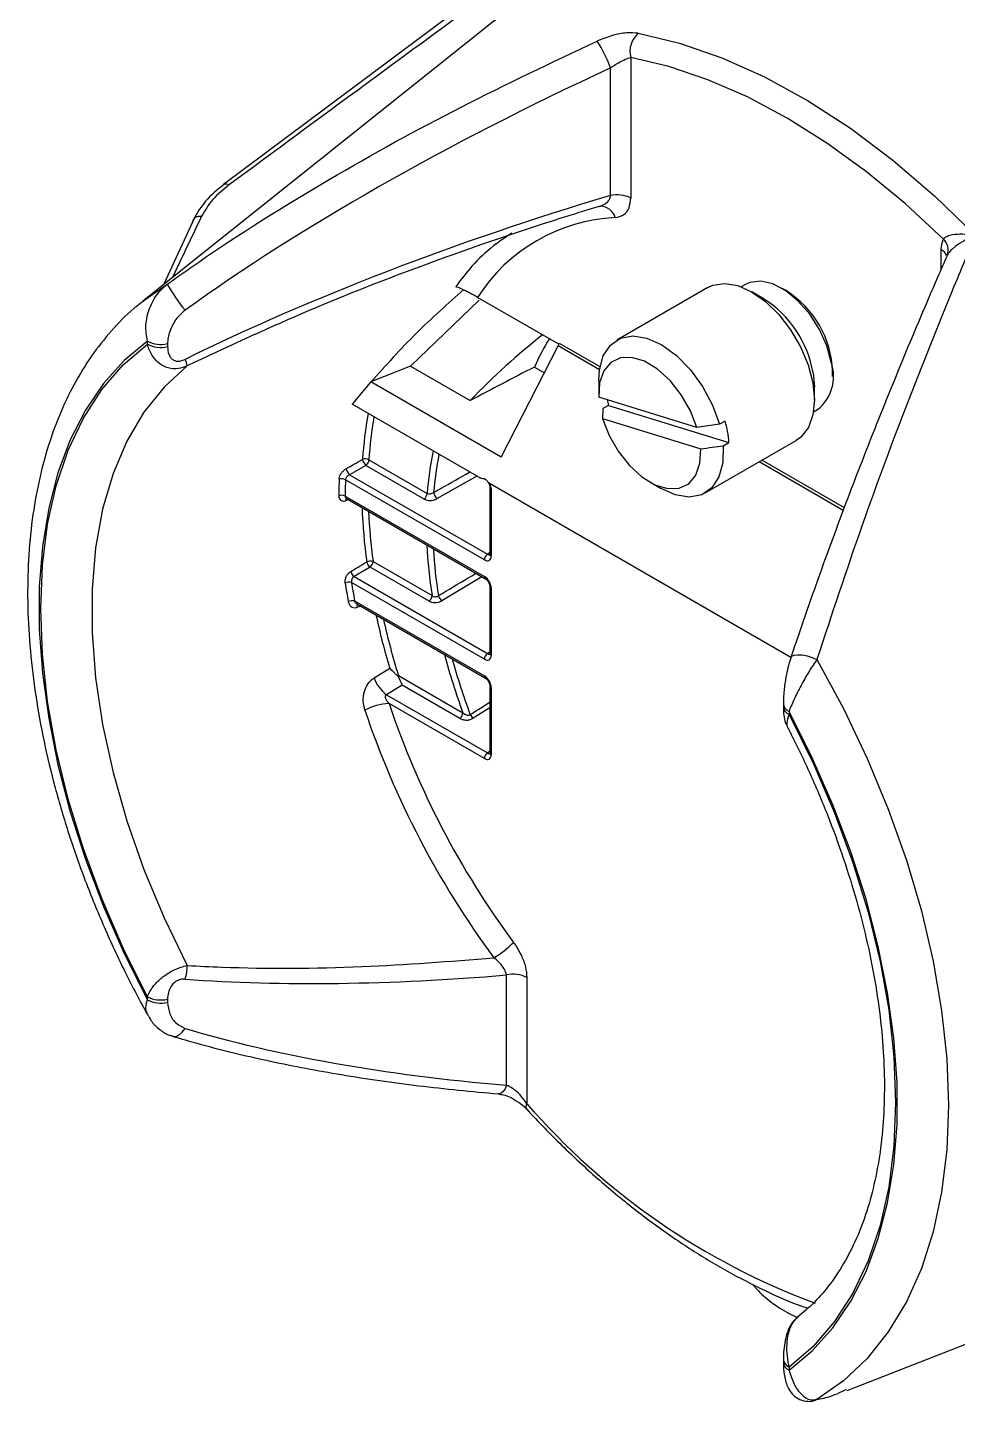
# Model space of a CAD drawing. Extents: x 8 to 113, y 1 to 87.
# Drawn here: x 11.214 to 14.111, y 3.094 to 7.373 of the extents above; entities that cross this region are included whole.
import ezdxf

# ---------------------------------------------------------------- set-up
doc = ezdxf.new("R2010")
doc.units = 0
doc.header["$MEASUREMENT"] = 0
doc.layers.add('OBJECT', color=7, linetype='CONTINUOUS')

msp = doc.modelspace()

# ---------------------------------------------------------------- linework, layer by layer
at = {"layer": 'OBJECT'}
for p, q in [((13.1394, 7.7705), (11.5733, 6.5211)), ((12.7756, 7.5938), (11.8254, 6.8841)), ((13.0934, 7.2799), (13.0934, 6.8422)), ((13.0305, 6.8502), (13.0305, 7.2474)), ((12.997, 6.816), (12.9989, 6.8167)), ((11.7338, 6.7784), (11.6397, 6.5741)), ((14.0607, 6.6214), (14.0607, 6.681)), ((14.0788, 6.6629), (14.0788, 6.6631)), ((11.5733, 6.5211), (11.6497, 6.5739)), ((13.3335, 6.5635), (13.0506, 6.4002)), ((13.4504, 6.5733), (13.4375, 6.5659)), ((13.5063, 6.5295), (13.471, 6.5499)), ((13.5771, 6.554), (13.5629, 6.5621)), ((12.4071, 6.3189), (12.6214, 6.5242)), ((12.8695, 6.3868), (12.6163, 6.5329)), ((11.5878, 6.3875), (11.5878, 6.3969)), ((11.6507, 6.3889), (11.6507, 6.3794)), ((12.6902, 6.0355), (12.8674, 6.3817)), ((12.996, 6.3075), (12.8674, 6.3817)), ((12.8702, 6.3908), (12.9976, 6.3173)), ((12.4071, 6.3189), (12.2844, 6.2697)), ((12.4071, 6.3189), (12.5933, 6.2115)), ((12.7933, 6.316), (12.8246, 6.298)), ((13.6613, 6.2981), (13.6654, 6.2539)), ((13.722, 6.2866), (13.722, 6.3029)), ((12.6902, 6.0355), (12.2844, 6.2697)), ((12.9937, 6.2743), (12.9937, 6.2335)), ((13.6654, 6.2131), (13.6654, 6.2539)), ((13.2995, 6.1279), (12.994, 6.222)), ((12.6198, 5.9726), (12.2256, 6.2002)), ((13.0065, 6.1865), (13.006, 6.1554)), ((13.0242, 6.1967), (13.0065, 6.1865)), ((13.0242, 6.1967), (13.3994, 6.0812)), ((13.6625, 6.1761), (13.6754, 6.1836)), ((13.006, 6.1554), (13.3116, 6.0613)), ((13.3697, 6.1376), (13.2995, 6.1279)), ((13.3874, 6.1478), (13.3697, 6.1376)), ((13.3256, 5.9239), (13.6085, 6.0872)), ((13.3817, 6.071), (13.3994, 6.0812)), ((12.2688, 6.0097), (12.2178, 5.9807)), ((12.4501, 5.905), (12.2688, 6.0097)), ((12.2781, 6.0272), (12.4594, 5.9225)), ((13.755, 5.8693), (13.493, 6.0206)), ((13.5023, 6.0259), (13.7583, 5.8781)), ((12.6376, 5.7155), (12.2051, 5.9652)), ((12.2178, 5.9807), (12.6469, 5.733)), ((12.6139, 5.976), (12.4901, 5.9061)), ((13.592, 5.4114), (12.6552, 5.9522)), ((13.1527, 5.958), (13.1881, 5.9376)), ((12.2038, 5.9141), (12.6376, 5.6637)), ((12.2077, 5.9068), (12.6407, 5.6568)), ((12.6543, 5.9428), (12.6543, 5.7338)), ((12.6587, 5.9367), (12.6587, 5.7276)), ((12.2145, 5.9028), (12.2049, 5.8998)), ((12.6469, 5.733), (12.6543, 5.7396)), ((12.2814, 5.6929), (12.2318, 5.6632)), ((12.4652, 5.5868), (12.2814, 5.6929)), ((12.2908, 5.7104), (12.4745, 5.6043)), ((12.6543, 5.7338), (12.6543, 5.7335)), ((12.2318, 5.6632), (12.6469, 5.4235)), ((12.6299, 5.6631), (12.5049, 5.5881)), ((12.6376, 5.406), (12.2239, 5.6449)), ((12.6543, 5.6333), (12.6543, 5.4243)), ((12.6587, 5.6272), (12.6587, 5.4182)), ((12.2333, 5.5876), (12.6376, 5.3542)), ((12.253, 5.5712), (12.2399, 5.5673)), ((12.2408, 5.5782), (12.6407, 5.3473)), ((12.6469, 5.4235), (12.6543, 5.4302)), ((12.2939, 5.3478), (12.3426, 5.3782)), ((12.3699, 5.3553), (12.5706, 5.2394)), ((12.3815, 5.3257), (12.3328, 5.2954)), ((12.5613, 5.2219), (12.3815, 5.3257)), ((12.6543, 5.3238), (12.6543, 5.1148)), ((12.6587, 5.3177), (12.6587, 5.1087)), ((12.3328, 5.2954), (12.6469, 5.1141)), ((12.6376, 5.0965), (12.3406, 5.268)), ((13.5688, 5.2684), (13.5688, 5.2677)), ((13.5688, 5.2677), (13.5688, 5.2582)), ((12.6543, 5.2547), (12.6026, 5.2222)), ((13.5864, 5.2432), (13.5864, 5.2337)), ((12.6469, 5.1141), (12.6543, 5.1207)), ((12.707, 4.0795), (12.707, 4.4228)), ((12.7699, 4.4148), (12.7699, 4.0219)), ((11.5878, 4.3457), (11.5878, 4.3551)), ((11.6507, 4.3471), (11.6507, 4.3376)), ((13.7674, 3.1283), (15.4405, 3.7844)), ((13.6224, 3.3656), (13.6115, 3.3556)), ((13.6115, 3.3556), (13.6168, 3.3598)), ((13.5688, 3.2259), (13.5688, 3.2164)), ((13.5864, 3.2014), (13.5864, 3.1919)), ((13.6596, 3.0964), (13.6735, 3.101)), ((13.6596, 3.0964), (13.6694, 3.0987))]:
    msp.add_line(p, q, dxfattribs=at)
at = {"layer": 'OBJECT', "flags": 128}
for points in [[(13.1171, 7.3553), (13.2456, 7.3247), (13.3769, 7.2794), (13.51, 7.2198), (13.6439, 7.1462), (13.7775, 7.0594), (13.91, 6.9598), (14.0401, 6.8483), (14.1671, 6.7258)], [(14.0677, 6.7147), (13.9489, 6.8246), (13.8276, 6.9244), (13.7046, 7.0135), (13.5807, 7.0913), (13.4568, 7.1573), (13.3337, 7.2109), (13.2123, 7.2519), (13.0934, 7.2799)], [(12.6745, 6.7001), (12.6848, 6.7078), (12.723, 6.7335)], [(13.3335, 6.5635), (13.349, 6.5707), (13.3857, 6.5764), (13.4268, 6.5695), (13.47, 6.5505), (13.5133, 6.5201), (13.5545, 6.4799), (13.5915, 6.432), (13.6224, 6.3788), (13.6457, 6.3229), (13.6603, 6.2671)], [(13.7178, 6.3307), (13.704, 6.3819), (13.6812, 6.4329), (13.6511, 6.4804), (13.6154, 6.5216), (13.5764, 6.5537), (13.5365, 6.5748), (13.4983, 6.5836), (13.4642, 6.5795), (13.4504, 6.5733)], [(11.5878, 6.3969), (11.5156, 6.3363), (11.4512, 6.2645), (11.3952, 6.1819), (11.3478, 6.0892), (11.3095, 5.987), (11.2805, 5.8761), (11.2611, 5.7573), (11.2514, 5.6315), (11.2514, 5.4996), (11.2611, 5.3625), (11.2805, 5.2213), (11.3095, 5.0769), (11.3478, 4.9305), (11.3952, 4.7831), (11.4512, 4.6358), (11.5156, 4.4896), (11.5878, 4.3457)], [(11.5878, 4.3551), (11.5125, 4.5067), (11.446, 4.6606), (11.3888, 4.8156), (11.3414, 4.9705), (11.3041, 5.1239), (11.2772, 5.2746), (11.261, 5.4214), (11.2556, 5.5631), (11.261, 5.6986), (11.2772, 5.8266), (11.3041, 5.9463), (11.3414, 6.0567), (11.3888, 6.1567), (11.446, 6.2456), (11.5125, 6.3228), (11.5878, 6.3875)], [(12.9937, 6.2743), (12.9958, 6.3059), (13.0079, 6.3505), (13.0304, 6.3844), (13.0618, 6.4057), (13.1004, 6.4131), (13.1439, 6.4063), (13.19, 6.3855), (13.236, 6.3521), (13.2793, 6.3078), (13.3173, 6.2553), (13.3481, 6.1975), (13.3697, 6.1376)], [(13.2995, 6.1279), (13.2792, 6.1801), (13.2508, 6.2298), (13.216, 6.2738), (13.1771, 6.3092), (13.1366, 6.3338), (13.0972, 6.3459), (13.0614, 6.3448), (13.0315, 6.3306), (13.0094, 6.3041), (12.9966, 6.2671), (12.994, 6.222)], [(11.7117, 6.3193), (11.64, 6.2536), (11.5774, 6.1754), (11.5243, 6.0854), (11.4812, 5.9843), (11.4486, 5.8731), (11.4267, 5.7528), (11.4157, 5.6244), (11.4157, 5.489), (11.4267, 5.3479), (11.4486, 5.2023), (11.4812, 5.0534), (11.5243, 4.9027), (11.5774, 4.7513), (11.64, 4.6007), (11.7117, 4.4523)], [(13.6603, 6.2671), (13.6654, 6.2142), (13.6608, 6.1669), (13.6466, 6.1275), (13.6236, 6.0981), (13.6085, 6.0872)], [(13.006, 6.1554), (13.0263, 6.1032), (13.0547, 6.0535), (13.0895, 6.0096), (13.1284, 5.9742), (13.1689, 5.9496), (13.2083, 5.9374), (13.2442, 5.9385), (13.2741, 5.9528), (13.2961, 5.9792), (13.3089, 6.0162), (13.3116, 6.0613)], [(13.3817, 6.071), (13.3805, 6.0182), (13.3683, 5.9736), (13.3459, 5.9397), (13.3145, 5.9185), (13.2759, 5.911), (13.2323, 5.9179), (13.1881, 5.9376)], [(13.5918, 5.4108), (13.5952, 5.4153), (13.6028, 5.4187), (13.6139, 5.4201), (13.6276, 5.4193), (13.6428, 5.4165), (13.6585, 5.4118), (13.6735, 5.4056)], [(13.6735, 5.4056), (13.7559, 5.2528), (13.8302, 5.0968), (13.8957, 4.939), (13.9519, 4.7803), (13.9986, 4.6221), (14.0352, 4.4655), (14.0616, 4.3117), (14.0775, 4.1619), (14.0828, 4.017), (14.0775, 3.8783), (14.0616, 3.7468), (14.0352, 3.6234), (13.9986, 3.5091), (13.9519, 3.4048), (13.8957, 3.3111), (13.8302, 3.2289), (13.7559, 3.1586), (13.6735, 3.101)], [(13.5864, 3.1919), (13.6586, 3.2525), (13.7229, 3.3244), (13.779, 3.407), (13.8263, 3.4997), (13.8646, 3.6019), (13.8936, 3.7128), (13.9131, 3.8316), (13.9228, 3.9574), (13.9228, 4.0893), (13.9131, 4.2264), (13.8936, 4.3676), (13.8646, 4.5119), (13.8263, 4.6584), (13.779, 4.8058), (13.7229, 4.9531), (13.6586, 5.0992), (13.5864, 5.2432)], [(13.5864, 5.2337), (13.6616, 5.0821), (13.7281, 4.9282), (13.7853, 4.7732), (13.8328, 4.6184), (13.8701, 4.465), (13.897, 4.3143), (13.9132, 4.1675), (13.9186, 4.0258), (13.9132, 3.8903), (13.897, 3.7622), (13.8701, 3.6425), (13.8328, 3.5322), (13.7853, 3.4322), (13.7281, 3.3432), (13.6616, 3.2661), (13.5864, 3.2014)], [(11.6676, 4.2316), (11.6687, 4.2314), (11.6778, 4.2316), (11.6874, 4.2361), (11.6968, 4.2447), (11.7054, 4.2566)], [(12.707, 4.0795), (12.702, 4.0685), (12.6962, 4.0599), (12.6898, 4.0544), (12.6831, 4.0523), (12.6813, 4.0523)], [(12.7699, 4.0219), (12.7676, 4.016), (12.7667, 4.0111), (12.7673, 4.0073), (12.7683, 4.0056)]]:
    msp.add_lwpolyline(points, dxfattribs=at)
at = {"layer": 'OBJECT'}
for centre, radius, start, end in [((12.6621, 7.1169), 0.3908, 19.503, 33.2445), ((13.1661, 7.2985), 0.0751, 130.8328, 194.3401), ((13.0508, 6.7593), 0.0932, 62.7955, 102.6182), ((12.998, 6.7673), 0.0494, 16.5168, 89.0102), ((13.0716, 6.2415), 0.5406, 92.7734, 147.371), ((13.0345, 6.2367), 0.5868, 127.8411, 145.8334), ((14.0461, 6.6511), 0.0332, 20.4969, 64.052), ((14.0347, 6.6805), 0.0475, 340.7421, 46.0995), ((12.152, 6.8595), 0.5778, 209.6173, 219.377), ((13.4137, 6.2923), 0.3085, 1.9747, 58.0199), ((13.3216, 6.2382), 0.3449, 9.9913, 57.6096), ((11.6304, 6.4798), 0.0932, 242.7956, 282.618), ((11.6304, 6.4704), 0.0932, 242.7956, 282.618), ((13.3429, 6.0782), 0.5988, 147.0759, 156.5995), ((11.6404, 6.3083), 0.0722, 8.7668, 25.8433), ((13.593, 6.287), 0.1323, 308.5327, 19.2907), ((13.3962, 6.3005), 0.3862, 192.9359, 195.5843), ((13.5126, 5.9519), 1.2567, 169.9377, 176.4952), ((13.5274, 5.9505), 1.2517, 170.3198, 176.4844), ((13.0518, 6.0527), 0.3488, 4.691, 15.8247), ((13.4697, 5.8487), 1.0129, 168.2758, 175.8201), ((13.4781, 5.8481), 1.0015, 168.7132, 175.5742), ((12.2372, 6.0038), 0.0301, 187.781, 230.0679), ((12.2666, 6.0083), 0.0221, 58.8924, 112.2331), ((12.2881, 6.0328), 0.0301, 187.6394, 230.0389), ((12.2547, 6.0284), 0.0234, 306.9003, 357.1441), ((13.6726, 5.9053), 1.4886, 177.6434, 179.6294), ((12.1939, 5.9456), 0.0225, 60.2043, 112.5253), ((13.6785, 5.9046), 1.4747, 177.6431, 179.6297), ((12.1931, 5.8935), 0.0232, 62.4165, 113.0048), ((12.2144, 5.8995), 0.00943, 131.8918, 178.6576), ((12.4361, 5.9237), 0.0234, 306.9003, 357.1441), ((12.5094, 5.9291), 0.0301, 187.1466, 229.9531), ((12.6618, 5.9435), 0.00749, 185.507, 245.852), ((14.0284, 5.9454), 1.7732, 182.1584, 187.6595), ((14.0533, 5.9466), 1.7783, 182.5692, 187.6321), ((13.9791, 5.8426), 1.5233, 183.0213, 189.0001), ((14.0063, 5.8445), 1.5308, 183.5199, 189.0472), ((12.2827, 5.6842), 0.0275, 72.9301, 115.0584), ((12.3003, 5.7164), 0.0301, 194.1291, 231.3293), ((12.2674, 5.7116), 0.0234, 306.8988, 357.1456), ((12.661, 5.7143), 0.0234, 126.8995, 177.1463), ((12.6618, 5.7345), 0.00759, 187.8227, 245.6504), ((12.2506, 5.6867), 0.0301, 194.2402, 231.3524), ((12.6449, 5.6628), 0.0073, 173.2462, 235.3748), ((12.2163, 5.6177), 0.0282, 74.378, 115.3092), ((14.2236, 5.9458), 2.0419, 188.5215, 190.1646), ((14.2243, 5.9446), 2.0227, 188.5212, 190.1649), ((12.6616, 5.6339), 0.00731, 184.8142, 246.7272), ((12.2267, 5.5587), 0.0297, 77.0171, 115.7462), ((12.2509, 5.5693), 0.0112, 136.2731, 190.339), ((12.4512, 5.6055), 0.0234, 306.8988, 357.1456), ((12.5236, 5.6116), 0.03, 195.0426, 231.521), ((14.5477, 6.0326), 2.3002, 192.2625, 196.5268), ((14.5849, 6.0409), 2.3187, 192.7093, 197.198), ((14.4962, 5.9471), 2.0515, 194.8629, 200.18), ((14.5208, 5.9538), 2.0575, 195.4115, 200.4845), ((12.661, 5.4048), 0.0234, 126.898, 177.1478), ((12.6616, 5.4249), 0.0073, 184.56, 246.7588), ((12.3685, 5.3338), 0.0215, 86.4192, 96.4306), ((12.3522, 5.3555), 0.0177, 345.191, 359.4649), ((12.6451, 5.3534), 0.00753, 174.2219, 233.6859), ((12.4038, 5.3888), 0.1173, 200.4298, 232.7244), ((12.6616, 5.3244), 0.00731, 184.8142, 246.7272), ((12.3485, 5.0899), 0.1783, 92.5256, 117.8004), ((14.9008, 6.1293), 2.7011, 198.5939, 216.4537), ((13.5986, 5.2705), 0.0299, 185.4267, 245.894), ((14.9214, 6.1411), 2.8023, 198.5938, 216.4537), ((12.5473, 5.2406), 0.0234, 306.8992, 357.1451), ((12.6197, 5.2452), 0.0287, 203.4155, 233.4156), ((13.5986, 5.261), 0.0299, 184.9948, 245.9331), ((12.661, 5.0954), 0.0234, 126.8984, 177.1474), ((12.6616, 5.1154), 0.0073, 184.56, 246.7588), ((12.5102, 4.7364), 0.3041, 301.1142, 315.7771), ((11.5855, 4.4494), 0.1263, 341.6669, 1.2948), ((12.7273, 4.3319), 0.0932, 62.7955, 102.6182), ((11.6304, 4.438), 0.0932, 242.7956, 282.618), ((11.6304, 4.4286), 0.0932, 242.7956, 282.618), ((14.4335, 5.468), 2.2042, 221.0004, 249.6729), ((13.5985, 3.2285), 0.0297, 184.1806, 246.0035), ((13.5986, 3.2192), 0.0299, 185.1806, 245.9153)]:
    msp.add_arc(centre, radius, start, end, dxfattribs=at)
for centre, major_axis, ratio, start_param, end_param in [((16.25, 6.3296), (5.5153, 1.3161), 0.337357, 2.111481, 2.454235), ((13.8759, 5.8308), (3.4718, 0.8285), 0.337357, 1.735643, 2.163258), ((13.1287, 4.9883), (0.7862, 1.6647), 0.62191, 0.89007, 1.074028), ((12.8606, 6.3841), (0.0074, 0.0131), 0.477465, 4.794175, 5.492307), ((13.0281, 4.906), (0.9462, 2.0036), 0.62191, 1.14483, 1.188047), ((12.6373, 5.9486), (-0.015, 0.026), 0.586022, 3.934501, 4.515163), ((12.6373, 5.7403), (-0.0152, 0.0264), 0.568869, 2.3637, 3.919643), ((12.6479, 5.7465), (-0.0052, 0.015), 0.538958, 2.465976, 3.364268), ((12.6373, 5.6392), (-0.015, 0.026), 0.586022, 3.934501, 5.490445), ((12.6373, 5.4309), (-0.0152, 0.0264), 0.568869, 2.3637, 3.919643), ((12.6479, 5.437), (-0.0052, 0.015), 0.538958, 2.465976, 3.364268), ((12.6373, 5.3297), (-0.015, 0.026), 0.586022, 3.934501, 5.490445), ((12.6373, 5.1214), (-0.0152, 0.0264), 0.568869, 2.3637, 3.919643), ((12.6479, 5.1275), (-0.0052, 0.015), 0.538958, 2.465976, 3.364268), ((13.8759, 5.8308), (3.4718, 0.8285), 0.337357, 3.959263, 4.289807), ((16.25, 6.3296), (5.5153, 1.3161), 0.337357, 3.668286, 3.937132)]:
    msp.add_ellipse(centre, major_axis=major_axis, ratio=ratio, start_param=start_param, end_param=end_param, dxfattribs=at)
for points, knots in [([(12.8081, 7.5922), (12.6277, 7.4602), (12.3056, 7.2245), (11.9849, 6.9882), (11.8438, 6.8842)], [0, 0, 0, 0, 0.560011, 1, 1, 1, 1]), ([(11.6497, 6.5739), (11.6823, 6.597), (11.8454, 6.7125), (12.1485, 6.9019), (12.5642, 7.1304), (12.8471, 7.2641), (12.9889, 7.3312)], [0, 0, 0, 0, 0.077798, 0.389331, 0.69397, 1, 1, 1, 1]), ([(13.1171, 7.3553), (13.1053, 7.3563), (13.0817, 7.3584), (13.0358, 7.3499), (13.0049, 7.3375), (12.9889, 7.3312)], [0, 0, 0, 0, 0.326541, 0.652944, 1, 1, 1, 1]), ([(13.0305, 7.2474), (13.0388, 7.2531), (13.0548, 7.2639), (13.0767, 7.275), (13.088, 7.2783), (13.0934, 7.2799)], [0, 0, 0, 0, 0.364059, 0.694188, 1, 1, 1, 1]), ([(11.8248, 6.8837), (11.8047, 6.867), (11.7644, 6.8335), (11.7426, 6.7945), (11.7317, 6.775)], [0, 0, 0, 0, 0.49863, 1, 1, 1, 1]), ([(11.8438, 6.8842), (11.8252, 6.8691), (11.7878, 6.8388), (11.7671, 6.8035), (11.7568, 6.7859)], [0, 0, 0, 0, 0.498895, 1, 1, 1, 1]), ([(11.8249, 6.8836), (11.8253, 6.884), (11.8268, 6.8852), (11.83, 6.8863), (11.8358, 6.8869), (11.8407, 6.8853), (11.8438, 6.8842)], [0, 0, 0, 0, 0.091391, 0.3305765, 0.5648025, 1, 1, 1, 1]), ([(13.0305, 6.8502), (13.0292, 6.8453), (13.0267, 6.8354), (13.0145, 6.8231), (13.0007, 6.8166), (12.9903, 6.8147), (12.9877, 6.8142)], [0, 0, 0, 0, 0.246549, 0.4912197, 0.8763844, 1, 1, 1, 1]), ([(12.9877, 6.8142), (12.9505, 6.8027), (12.7644, 6.7451), (12.4571, 6.639), (12.0679, 6.4863), (11.8306, 6.3751), (11.7117, 6.3193)], [0, 0, 0, 0, 0.086248, 0.431389, 0.715149, 1, 1, 1, 1]), ([(13.0454, 6.7814), (13.0544, 6.7833), (13.0724, 6.7872), (13.09, 6.8091), (13.0923, 6.8316), (13.0934, 6.8422)], [0, 0, 0, 0, 0.345196, 0.691453, 1, 1, 1, 1]), ([(11.7568, 6.7859), (11.7331, 6.7359), (11.703, 6.6723), (11.6726, 6.6088), (11.6661, 6.5951)], [0, 0, 0, 0, 0.785645, 1, 1, 1, 1]), ([(11.7301, 6.7674), (11.7304, 6.7702), (11.7308, 6.7742), (11.7332, 6.7774), (11.7339, 6.7783)], [0, 0, 0, 0, 0.696002, 1, 1, 1, 1]), ([(11.7339, 6.7783), (11.7341, 6.7786), (11.735, 6.7801), (11.7377, 6.7822), (11.7419, 6.7845), (11.7482, 6.7864), (11.7534, 6.7861), (11.7568, 6.7859)], [0, 0, 0, 0, 0.036929, 0.237547, 0.438175, 0.634673, 1, 1, 1, 1]), ([(14.1671, 6.7258), (14.1606, 6.7106), (14.1415, 6.6654), (14.0717, 6.4986), (13.9589, 6.2175), (13.812, 5.8256), (13.7196, 5.5456), (13.6735, 5.4056)], [0, 0, 0, 0, 0.037504, 0.11146, 0.407416, 0.703808, 1, 1, 1, 1]), ([(14.0677, 6.7147), (14.0698, 6.7169), (14.0745, 6.7218), (14.0851, 6.7259), (14.1021, 6.7299), (14.1291, 6.7315), (14.1538, 6.7286), (14.167, 6.7258), (14.1671, 6.7258)], [0, 0, 0, 0, 0.1251993, 0.2697867, 0.3594491, 0.646929, 0.996074, 1, 1, 1, 1]), ([(14.1671, 6.7258), (14.167, 6.7258), (14.1554, 6.7213), (14.1338, 6.7113), (14.11, 6.696), (14.095, 6.6837), (14.0856, 6.6746), (14.0815, 6.6679), (14.0796, 6.6648)], [0, 0, 0, 0, 0.0039787, 0.3545043, 0.6418804, 0.732153, 0.8751845, 1, 1, 1, 1]), ([(14.0607, 6.681), (14.0607, 6.6843), (14.061, 6.6971), (14.0648, 6.7072), (14.0677, 6.7147)], [0, 0, 0, 0, 0.2596458, 1, 1, 1, 1]), ([(14.0787, 6.6625), (14.0685, 6.6394), (14.0233, 6.5365), (13.9459, 6.3533), (13.8491, 6.115), (13.7601, 5.8847), (13.6807, 5.669), (13.6257, 5.5115), (13.5976, 5.4282), (13.5918, 5.4108)], [0, 0, 0, 0, 0.060028, 0.267454, 0.462674, 0.64546, 0.81583, 0.961512, 1, 1, 1, 1]), ([(11.5878, 6.3969), (11.5853, 6.4135), (11.5803, 6.4468), (11.5929, 6.4999), (11.6168, 6.5448), (11.6402, 6.5655), (11.6497, 6.5739)], [0, 0, 0, 0, 0.261321, 0.527902, 0.808326, 1, 1, 1, 1]), ([(12.5737, 6.5576), (12.5234, 6.5129), (12.4226, 6.4232), (12.3306, 6.321), (12.2844, 6.2697)], [0, 0, 0, 0, 0.498207, 1, 1, 1, 1]), ([(12.6163, 6.5329), (12.6125, 6.5351), (12.6047, 6.5395), (12.5912, 6.5467), (12.5785, 6.5532), (12.5661, 6.5591), (12.5558, 6.5637), (12.5511, 6.5654), (12.5489, 6.5662)], [0, 0, 0, 0, 0.159898, 0.320834, 0.466381, 0.608639, 0.822533, 1, 1, 1, 1]), ([(11.576, 6.5214), (11.5657, 6.5137), (11.5295, 6.4867), (11.4748, 6.4297), (11.4124, 6.3513), (11.3582, 6.263), (11.3121, 6.1659), (11.2745, 6.0604), (11.2457, 5.9471), (11.2259, 5.8268), (11.2154, 5.7003), (11.214, 5.5685), (11.2219, 5.4322), (11.2389, 5.2925), (11.2647, 5.1502), (11.2993, 5.0061), (11.3422, 4.8612), (11.3933, 4.7162), (11.4523, 4.5721), (11.517, 4.4318), (11.5655, 4.3413), (11.5891, 4.2973)], [0, 0, 0, 0, 0.020756, 0.07301, 0.125566, 0.178601, 0.2322, 0.286351, 0.34097, 0.395934, 0.451115, 0.506409, 0.561732, 0.617029, 0.672278, 0.727471, 0.782609, 0.837696, 0.892743, 0.94776, 1, 1, 1, 1]), ([(11.7054, 6.4929), (11.6977, 6.4863), (11.6788, 6.4699), (11.6597, 6.4363), (11.6513, 6.4075), (11.6508, 6.3919), (11.6507, 6.3889)], [0, 0, 0, 0, 0.230481, 0.56858, 0.916913, 1, 1, 1, 1]), ([(11.7117, 6.3193), (11.7028, 6.3161), (11.6832, 6.3091), (11.6528, 6.3115), (11.625, 6.3251), (11.603, 6.3486), (11.5922, 6.3713), (11.5884, 6.3853), (11.5878, 6.3875)], [0, 0, 0, 0, 0.16721, 0.364972, 0.550352, 0.742656, 0.959322, 1, 1, 1, 1]), ([(11.6507, 6.3794), (11.6514, 6.3713), (11.6523, 6.3583), (11.6604, 6.3442), (11.6697, 6.3367), (11.6805, 6.3337), (11.6928, 6.3345), (11.7009, 6.3379), (11.7054, 6.3398)], [0, 0, 0, 0, 0.298811, 0.473694, 0.618554, 0.738235, 0.858033, 1, 1, 1, 1]), ([(12.7933, 6.316), (12.7599, 6.2986), (12.6931, 6.2639), (12.6266, 6.229), (12.5933, 6.2115)], [0, 0, 0, 0, 0.500001, 1, 1, 1, 1]), ([(13.3116, 6.0613), (13.3119, 6.0614), (13.3353, 6.0646), (13.3587, 6.0678), (13.3817, 6.071)], [0, 0, 0, 0, 0.013758, 1, 1, 1, 1]), ([(12.1852, 5.9665), (12.1853, 5.9672), (12.1855, 5.9707), (12.1875, 5.9776), (12.1924, 5.9864), (12.1993, 5.9944), (12.2047, 5.998), (12.2073, 5.9997)], [0, 0, 0, 0, 0.064654, 0.299342, 0.533646, 0.766801, 1, 1, 1, 1]), ([(12.2073, 5.9997), (12.2152, 6.0042), (12.2322, 6.0139), (12.2492, 6.0236), (12.2583, 6.0288)], [0, 0, 0, 0, 0.463779, 1, 1, 1, 1]), ([(12.2178, 5.9807), (12.2174, 5.9805), (12.2154, 5.9796), (12.212, 5.9772), (12.2084, 5.9734), (12.2058, 5.9692), (12.2053, 5.9666), (12.2051, 5.9652)], [0, 0, 0, 0, 0.073701, 0.314775, 0.54763, 0.773675, 1, 1, 1, 1]), ([(12.4796, 5.9254), (12.4875, 5.9298), (12.5248, 5.951), (12.5622, 5.9721), (12.5917, 5.9888)], [0, 0, 0, 0, 0.211292, 1, 1, 1, 1]), ([(12.6198, 5.9726), (12.6218, 5.9719), (12.6284, 5.9696), (12.6395, 5.969), (12.6478, 5.9596), (12.6527, 5.9547), (12.6552, 5.9522)], [0, 0, 0, 0, 0.14924, 0.508742, 0.752981, 1, 1, 1, 1]), ([(12.6388, 5.9672), (12.638, 5.9673), (12.6336, 5.9678), (12.6266, 5.9693), (12.6218, 5.9716), (12.6198, 5.9726)], [0, 0, 0, 0, 0.115323, 0.637717, 1, 1, 1, 1]), ([(12.6389, 5.9671), (12.6392, 5.967), (12.64, 5.9667), (12.6421, 5.9656), (12.6435, 5.9642), (12.644, 5.9637)], [0, 0, 0, 0, 0.36176, 0.82007, 1, 1, 1, 1]), ([(12.644, 5.9637), (12.6446, 5.9632), (12.6465, 5.9615), (12.6495, 5.9574), (12.6523, 5.9522), (12.6539, 5.947), (12.6543, 5.944), (12.6543, 5.9429), (12.6543, 5.9428)], [0, 0, 0, 0, 0.121838, 0.333734, 0.556485, 0.780748, 0.972555, 1, 1, 1, 1]), ([(12.184, 5.9149), (12.1842, 5.9122), (12.1847, 5.9069), (12.1889, 5.9014), (12.1949, 5.8985), (12.2007, 5.8985), (12.2042, 5.8995), (12.2049, 5.8998)], [0, 0, 0, 0, 0.232712, 0.465419, 0.698157, 0.930953, 1, 1, 1, 1]), ([(12.2038, 5.9141), (12.2038, 5.9138), (12.2039, 5.9121), (12.2048, 5.9095), (12.2063, 5.9073), (12.2076, 5.9069), (12.2077, 5.9068)], [0, 0, 0, 0, 0.096857, 0.522145, 0.962873, 1, 1, 1, 1]), ([(12.2074, 5.9069), (12.2074, 5.9069), (12.2075, 5.9069), (12.2076, 5.9068), (12.2076, 5.9068)], [0, 0, 0, 0, 0.81162, 1, 1, 1, 1]), ([(12.4501, 5.905), (12.4527, 5.9038), (12.458, 5.9013), (12.4681, 5.9003), (12.4784, 5.9013), (12.4858, 5.9038), (12.4893, 5.9057), (12.4901, 5.9061)], [0, 0, 0, 0, 0.232588, 0.465093, 0.69943, 0.935279, 1, 1, 1, 1]), ([(12.4594, 5.9225), (12.461, 5.922), (12.464, 5.9209), (12.4696, 5.9212), (12.475, 5.9226), (12.478, 5.9244), (12.4796, 5.9254)], [0, 0, 0, 0, 0.267269, 0.5128379, 0.7563559, 1, 1, 1, 1]), ([(12.2214, 5.6793), (12.2291, 5.6839), (12.2456, 5.6939), (12.2622, 5.7038), (12.2711, 5.7091)], [0, 0, 0, 0, 0.4652587, 1, 1, 1, 1]), ([(12.6543, 5.7338), (12.6542, 5.733), (12.6541, 5.7316), (12.6541, 5.7317), (12.6541, 5.7317)], [0, 0, 0, 0, 0.59624, 1, 1, 1, 1]), ([(12.2042, 5.6432), (12.2041, 5.6444), (12.2036, 5.6486), (12.2046, 5.6564), (12.2082, 5.6657), (12.2139, 5.674), (12.2189, 5.6775), (12.2214, 5.6793)], [0, 0, 0, 0, 0.095671, 0.323993, 0.549161, 0.774592, 1, 1, 1, 1]), ([(12.2318, 5.6632), (12.2312, 5.6629), (12.2293, 5.6619), (12.2265, 5.6592), (12.2241, 5.6548), (12.223, 5.6497), (12.2236, 5.6465), (12.2239, 5.6449)], [0, 0, 0, 0, 0.100319, 0.310213, 0.530305, 0.765482, 1, 1, 1, 1]), ([(12.4945, 5.6038), (12.5022, 5.6084), (12.5406, 5.6315), (12.5795, 5.6549), (12.6107, 5.6736), (12.6111, 5.6739)], [0, 0, 0, 0, 0.1978318, 0.989151, 1, 1, 1, 1]), ([(12.6407, 5.6568), (12.6417, 5.6562), (12.6436, 5.6549), (12.6471, 5.6512), (12.6504, 5.6465), (12.6529, 5.641), (12.6542, 5.6363), (12.6543, 5.6342), (12.6543, 5.6333)], [0, 0, 0, 0, 0.1603053, 0.3265105, 0.5048696, 0.6900868, 0.8740255, 1, 1, 1, 1]), ([(12.2138, 5.5854), (12.2146, 5.5823), (12.2164, 5.5761), (12.2224, 5.5696), (12.23, 5.5662), (12.2363, 5.5663), (12.2395, 5.5672), (12.2399, 5.5673)], [0, 0, 0, 0, 0.242993, 0.485893, 0.730301, 0.969713, 1, 1, 1, 1]), ([(12.2408, 5.5783), (12.2407, 5.5783), (12.239, 5.579), (12.236, 5.582), (12.2342, 5.5857), (12.2333, 5.5876)], [0, 0, 0, 0, 0.020994, 0.483793, 1, 1, 1, 1]), ([(12.4652, 5.5868), (12.4679, 5.5856), (12.4732, 5.5831), (12.4832, 5.582), (12.4933, 5.5832), (12.5005, 5.5856), (12.504, 5.5876), (12.5049, 5.5881)], [0, 0, 0, 0, 0.234191, 0.46856, 0.698538, 0.924526, 1, 1, 1, 1]), ([(12.4745, 5.6043), (12.4754, 5.6037), (12.4775, 5.6023), (12.4815, 5.601), (12.4862, 5.6006), (12.4908, 5.6015), (12.4933, 5.603), (12.4945, 5.6038)], [0, 0, 0, 0, 0.163616, 0.376573, 0.582252, 0.791234, 1, 1, 1, 1]), ([(12.6543, 5.4243), (12.6542, 5.4235), (12.6541, 5.4221), (12.6541, 5.4222), (12.6541, 5.4222)], [0, 0, 0, 0, 0.5962527, 1, 1, 1, 1]), ([(13.5919, 5.4106), (13.5887, 5.4001), (13.5818, 5.3775), (13.5746, 5.3388), (13.5695, 5.3008), (13.5695, 5.2781), (13.5695, 5.2683)], [0, 0, 0, 0, 0.223835, 0.482492, 0.777126, 1, 1, 1, 1]), ([(13.6735, 5.4056), (13.6656, 5.3939), (13.6495, 5.3702), (13.6254, 5.3281), (13.6022, 5.2828), (13.5918, 5.2568), (13.5864, 5.2432)], [0, 0, 0, 0, 0.223098, 0.450964, 0.711814, 1, 1, 1, 1]), ([(12.3426, 5.3782), (12.3426, 5.3782), (12.3473, 5.3733), (12.3553, 5.3658), (12.3635, 5.3578), (12.3661, 5.3552)], [0, 0, 0, 0, 0.009123, 0.676068, 1, 1, 1, 1]), ([(12.3661, 5.3552), (12.3672, 5.3539), (12.3684, 5.3526), (12.3692, 5.3511), (12.3693, 5.3509)], [0, 0, 0, 0, 0.917951, 1, 1, 1, 1]), ([(12.3693, 5.3509), (12.3714, 5.3467), (12.3761, 5.3373), (12.3796, 5.3294), (12.3815, 5.3257), (12.3815, 5.3257)], [0, 0, 0, 0, 0.447472, 0.990904, 1, 1, 1, 1]), ([(12.2654, 5.2476), (12.2631, 5.2569), (12.2585, 5.2756), (12.2621, 5.3047), (12.2731, 5.329), (12.2853, 5.3421), (12.2926, 5.347), (12.2939, 5.3478)], [0, 0, 0, 0, 0.25715, 0.5132116, 0.7445024, 0.9536483, 1, 1, 1, 1]), ([(12.6407, 5.3473), (12.6417, 5.3467), (12.6436, 5.3454), (12.6471, 5.3418), (12.6504, 5.337), (12.6529, 5.3316), (12.6542, 5.3268), (12.6543, 5.3247), (12.6543, 5.3238)], [0, 0, 0, 0, 0.160306, 0.326513, 0.504874, 0.690093, 0.874024, 1, 1, 1, 1]), ([(12.3328, 5.2954), (12.3325, 5.2953), (12.3315, 5.2949), (12.3301, 5.2939), (12.3293, 5.2926), (12.3286, 5.2907), (12.3285, 5.2885), (12.3296, 5.2834), (12.3334, 5.2763), (12.3381, 5.271), (12.3406, 5.268)], [0, 0, 0, 0, 0.031538, 0.091736, 0.151947, 0.169898, 0.279914, 0.361158, 0.647937, 1, 1, 1, 1]), ([(12.5934, 5.2338), (12.6009, 5.2385), (12.6212, 5.2514), (12.6415, 5.2642), (12.6543, 5.2723)], [0, 0, 0, 0, 0.369869, 1, 1, 1, 1]), ([(12.5613, 5.2219), (12.5644, 5.2204), (12.5707, 5.2174), (12.5824, 5.2162), (12.5939, 5.2177), (12.5998, 5.2207), (12.6026, 5.2222)], [0, 0, 0, 0, 0.266582, 0.534174, 0.773429, 1, 1, 1, 1]), ([(12.5706, 5.2394), (12.5724, 5.2379), (12.5758, 5.2349), (12.5817, 5.2324), (12.5866, 5.2316), (12.5906, 5.2321), (12.5925, 5.2332), (12.5934, 5.2338)], [0, 0, 0, 0, 0.290045, 0.546789, 0.725459, 0.862589, 1, 1, 1, 1]), ([(13.569, 5.2584), (13.5689, 5.2553), (13.5688, 5.2439), (13.5709, 5.2264), (13.5735, 5.2093), (13.5791, 5.2009), (13.5799, 5.1996)], [0, 0, 0, 0, 0.150195, 0.548819, 0.932292, 1, 1, 1, 1]), ([(13.5864, 5.2337), (13.5832, 5.224), (13.5777, 5.2076), (13.5794, 5.2018), (13.5801, 5.1995)], [0, 0, 0, 0, 0.595389, 1, 1, 1, 1]), ([(13.5793, 5.199), (13.5841, 5.19), (13.6117, 5.1372), (13.6577, 5.039), (13.714, 4.9046), (13.7625, 4.7696), (13.8033, 4.6352), (13.836, 4.5025), (13.8604, 4.3723), (13.8765, 4.2458), (13.8841, 4.1237), (13.8834, 4.007), (13.8746, 3.8966), (13.8578, 3.7932), (13.8333, 3.6976), (13.8015, 3.6102), (13.7628, 3.5314), (13.7172, 3.4617), (13.6674, 3.4026), (13.6301, 3.3716), (13.6124, 3.3568)], [0, 0, 0, 0, 0.012157, 0.07072, 0.129266, 0.187766, 0.246205, 0.30457, 0.362847, 0.421028, 0.479107, 0.53709, 0.594998, 0.652877, 0.710778, 0.768817, 0.827171, 0.886092, 0.945889, 1, 1, 1, 1]), ([(12.6543, 5.1148), (12.6542, 5.114), (12.6541, 5.1127), (12.6541, 5.1127), (12.6541, 5.1128)], [0, 0, 0, 0, 0.5962527, 1, 1, 1, 1]), ([(12.7282, 4.5243), (12.7292, 4.5229), (12.7385, 4.5101), (12.7532, 4.4847), (12.7672, 4.4476), (12.769, 4.4256), (12.7699, 4.4148)], [0, 0, 0, 0, 0.043244, 0.38492, 0.695334, 1, 1, 1, 1]), ([(11.5878, 4.3551), (11.5928, 4.3657), (11.6018, 4.3847), (11.6289, 4.4124), (11.6597, 4.4336), (11.6889, 4.4466), (11.7053, 4.4507), (11.7117, 4.4523)], [0, 0, 0, 0, 0.265567, 0.476871, 0.689089, 0.879262, 1, 1, 1, 1]), ([(11.7117, 4.4523), (11.7476, 4.4505), (11.9268, 4.4417), (12.2446, 4.4431), (12.53, 4.4654), (12.6674, 4.4761)], [0, 0, 0, 0, 0.114681, 0.573753, 1, 1, 1, 1]), ([(12.707, 4.4228), (12.7053, 4.4283), (12.702, 4.4397), (12.6884, 4.4575), (12.676, 4.4694), (12.6683, 4.4754), (12.6674, 4.4761)], [0, 0, 0, 0, 0.2818254, 0.5911683, 0.9531379, 1, 1, 1, 1]), ([(11.7054, 4.4097), (11.7012, 4.4097), (11.693, 4.4098), (11.6804, 4.4053), (11.6692, 4.3973), (11.6592, 4.3847), (11.652, 4.3671), (11.6512, 4.3541), (11.6507, 4.3471)], [0, 0, 0, 0, 0.1326366, 0.2661887, 0.3879339, 0.5358606, 0.751071, 1, 1, 1, 1]), ([(11.5908, 4.2981), (11.5881, 4.3023), (11.5798, 4.315), (11.5846, 4.3334), (11.5878, 4.3457)], [0, 0, 0, 0, 0.330511, 1, 1, 1, 1]), ([(11.6507, 4.3376), (11.6523, 4.3254), (11.6555, 4.3005), (11.675, 4.2712), (11.6961, 4.261), (11.7054, 4.2566)], [0, 0, 0, 0, 0.351627, 0.714778, 1, 1, 1, 1]), ([(11.5904, 4.2978), (11.5933, 4.2918), (11.6016, 4.2745), (11.6248, 4.2532), (11.6487, 4.2367), (11.6644, 4.2334), (11.6681, 4.2326)], [0, 0, 0, 0, 0.194836, 0.562298, 0.898237, 1, 1, 1, 1]), ([(11.6676, 4.2316), (11.7012, 4.2219), (11.8009, 4.193), (11.9752, 4.1519), (12.1967, 4.1102), (12.4334, 4.0759), (12.5982, 4.0602), (12.6814, 4.0523)], [0, 0, 0, 0, 0.1043759, 0.3098749, 0.5281184, 0.7618021, 1, 1, 1, 1]), ([(12.7699, 4.0219), (12.764, 4.0302), (12.7511, 4.0484), (12.7289, 4.0688), (12.7132, 4.0765), (12.707, 4.0795)], [0, 0, 0, 0, 0.333233, 0.736993, 1, 1, 1, 1]), ([(12.6814, 4.0522), (12.6864, 4.0515), (12.6976, 4.05), (12.7198, 4.0417), (12.7445, 4.0274), (12.7616, 4.0135), (12.768, 4.0059), (12.7682, 4.0057)], [0, 0, 0, 0, 0.182915, 0.400549, 0.680574, 0.989228, 1, 1, 1, 1]), ([(12.7683, 4.0057), (12.787, 3.9857), (12.8413, 3.9281), (12.9336, 3.8384), (13.0459, 3.7398), (13.1603, 3.6501), (13.2762, 3.5699), (13.3931, 3.4991), (13.51, 3.4398), (13.5946, 3.4018), (13.6396, 3.3871), (13.6461, 3.385)], [0, 0, 0, 0, 0.068363, 0.198065, 0.327854, 0.457724, 0.587679, 0.717718, 0.847827, 0.977974, 1, 1, 1, 1]), ([(13.4736, 3.4596), (13.4758, 3.4567), (13.4892, 3.4381), (13.5243, 3.4085), (13.5685, 3.3766), (13.601, 3.3614), (13.6122, 3.3562)], [0, 0, 0, 0, 0.069166, 0.432302, 0.804975, 1, 1, 1, 1]), ([(13.6098, 3.3532), (13.6069, 3.3508), (13.5976, 3.3435), (13.587, 3.3252), (13.5773, 3.2995), (13.5715, 3.2698), (13.5689, 3.245), (13.5691, 3.2314), (13.5692, 3.2264)], [0, 0, 0, 0, 0.082837, 0.264883, 0.474792, 0.672546, 0.878031, 1, 1, 1, 1]), ([(13.6115, 3.3556), (13.6067, 3.3508), (13.5962, 3.3405), (13.5849, 3.314), (13.5788, 3.2809), (13.5785, 3.2445), (13.5824, 3.2178), (13.5858, 3.2036), (13.5864, 3.2014)], [0, 0, 0, 0, 0.16721, 0.364972, 0.550351, 0.742656, 0.959323, 1, 1, 1, 1]), ([(13.5689, 3.2165), (13.5689, 3.2155), (13.5685, 3.2018), (13.5711, 3.1758), (13.578, 3.1457), (13.5936, 3.1195), (13.614, 3.1023), (13.6384, 3.0945), (13.6589, 3.0945), (13.6684, 3.0992), (13.6704, 3.1002)], [0, 0, 0, 0, 0.016378, 0.208518, 0.451055, 0.599471, 0.721028, 0.844706, 0.968151, 1, 1, 1, 1]), ([(13.5864, 3.1919), (13.5912, 3.1768), (13.6011, 3.1462), (13.6247, 3.1141), (13.6499, 3.0975), (13.6667, 3.1), (13.6735, 3.101)], [0, 0, 0, 0, 0.261321, 0.527902, 0.808326, 1, 1, 1, 1]), ([(13.6735, 3.101), (13.6763, 3.1016), (13.6877, 3.1041), (13.7176, 3.1092), (13.7462, 3.1231), (13.7658, 3.1327)], [0, 0, 0, 0, 0.092998, 0.378447, 1, 1, 1, 1])]:
    msp.add_open_spline(points, degree=3, knots=knots, dxfattribs=at)

doc.saveas('drawing.dxf')
